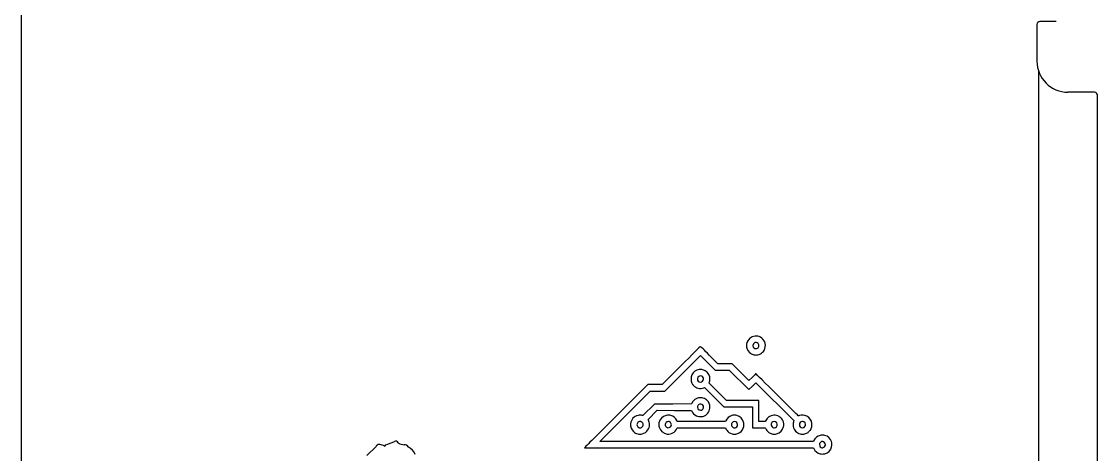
# Model space of a CAD drawing. Header units: millimetres. Extents: x -548 to 182, y -381 to 381.
# Drawn here: x -182.2 to 182.2, y -158.4 to -11.5 of the extents above; entities that cross this region are included whole.
import ezdxf

# ---------------------------------------------------------------- set-up
doc = ezdxf.new("R2010")
doc.units = ezdxf.units.MM

msp = doc.modelspace()

# ---------------------------------------------------------------- linework, layer by layer
at = {"color": 7, "linetype": 'Continuous', "lineweight": 25}
for p, q in [((-182.25, -375.5), (-182.25, 375.5)), ((161.75, -12.5), (161.75, -25)), ((168.25, -11.5), (162.75, -11.5)), ((162.25, -28.2), (162.25, -241.3)), ((181.25, -35.5), (172.25, -35.5)), ((182.25, -233), (182.25, -36.5)), ((35.66, -136.83), (47.75, -124.73)), ((47.75, -124.73), (52.74, -129.72)), ((53.68, -127.59), (50.72, -124.63)), ((41.24, -128.17), (34.75, -134.66)), ((52.74, -129.72), (57.53, -129.72)), ((58.48, -127.59), (53.68, -127.59)), ((57.53, -129.72), (64.17, -136.35)), ((64.17, -133.28), (58.48, -127.59)), ((29.89, -134.66), (19.19, -145.34)), ((34.75, -134.66), (29.89, -134.66)), ((50.66, -134.12), (50.73, -133.96)), ((56.59, -140.05), (50.66, -134.12)), ((65.33, -132.11), (64.17, -133.28)), ((65.34, -135.18), (66.53, -134)), ((66.53, -134), (79.4, -146.85)), ((13.68, -153.91), (30.76, -136.83)), ((30.76, -136.83), (35.66, -136.83)), ((48.87, -135.76), (49.13, -135.67)), ((49.13, -135.67), (55.68, -142.22)), ((64.17, -136.35), (65.34, -135.18)), ((32.19, -141.24), (28.27, -145.16)), ((38.45, -141.23), (32.19, -141.24)), ((44.71, -141.22), (38.45, -141.23)), ((44.8, -141.01), (44.71, -141.22)), ((67.56, -140.05), (56.59, -140.05)), ((67.56, -147.15), (67.56, -140.05)), ((28.27, -145.16), (28.06, -145.11)), ((30.02, -146.49), (33.14, -143.37)), ((33.14, -143.37), (38.92, -143.38)), ((38.92, -143.38), (44.71, -143.39)), ((44.71, -143.39), (44.8, -143.6)), ((55.68, -142.22), (65.42, -142.22)), ((65.42, -142.22), (65.42, -149.32)), ((30.13, -146.72), (30.02, -146.49)), ((39.79, -149.55), (39.89, -149.32)), ((39.89, -149.32), (56.25, -149.32)), ((56.24, -147.15), (48.06, -147.15)), ((56.34, -146.92), (56.24, -147.15)), ((56.25, -149.32), (56.33, -149.52)), ((65.42, -149.32), (69.72, -149.32)), ((69.71, -147.15), (67.56, -147.15)), ((69.85, -146.84), (69.71, -147.15)), ((69.72, -149.32), (69.78, -149.47)), ((79.4, -146.85), (79.35, -146.96)), ((-62.15, -155.62), (-65.32, -158.72)), ((-60.83, -154.91), (-61.21, -154.95)), ((-59.65, -155.3), (-60.83, -154.91)), ((-59.45, -155.44), (-59.65, -155.3)), ((-54.57, -154.49), (-54.65, -154.41)), ((-51.19, -155.82), (-51.27, -155.74)), ((86.04, -153.91), (13.68, -153.91)), ((47.26, -156.08), (86.04, -156.08)), ((86.16, -153.65), (86.04, -153.91)), ((86.04, -156.08), (86.16, -156.34))]:
    msp.add_line(p, q, dxfattribs=at)
for centre, radius, start, end in [((162.75, -12.5), 1, 90, 180), ((172.25, -25), 10.5, 180, 270), ((181.25, -36.5), 1, 0, 90), ((-61.22, -155.93), 0.979, 89.5792, 161.5728), ((-59.24, -155.14), 0.358, 234.3762, 18.7367), ((-62.82, -139.62), 15.9, 284.2713, 295.7189), ((-55.45, -154.61), 0.817, 13.9925, 125.5206), ((-51.22, -147.3), 7.93, 245.0122, 259.7561), ((-52.35, -156.27), 1.2, 26.3414, 103.6459), ((-53.49, -160.27), 5.01, 22.5553, 62.6758)]:
    msp.add_arc(centre, radius, start, end, dxfattribs=at)
for points in [[(64.5, -118.91), (63.91, -119.38), (63.48, -120.12), (63.36, -120.88)], [(66.28, -118.19), (65.54, -118.28), (65.04, -118.48), (64.5, -118.91)], [(68.04, -118.56), (67.52, -118.28), (66.81, -118.13), (66.28, -118.19)], [(69.6, -122.38), (70.07, -120.89), (69.42, -119.3), (68.04, -118.56)], [(47.75, -121.67), (47.74, -121.67), (44.81, -124.6), (41.24, -128.17)], [(50.72, -124.63), (49.1, -123), (47.76, -121.67), (47.75, -121.67)], [(63.36, -120.88), (63.29, -121.29), (63.33, -121.94), (63.44, -122.32)], [(63.44, -122.32), (63.79, -123.46), (64.71, -124.31), (65.89, -124.56)], [(66.21, -120.41), (65.29, -120.73), (65.24, -121.96), (66.12, -122.37)], [(66.12, -122.37), (66.52, -122.55), (67.01, -122.45), (67.3, -122.12)], [(66.95, -120.44), (66.71, -120.34), (66.43, -120.33), (66.21, -120.41)], [(67.3, -122.12), (67.79, -121.58), (67.61, -120.74), (66.95, -120.44)], [(67.2, -124.56), (67.79, -124.43), (68.35, -124.14), (68.79, -123.7)], [(68.79, -123.7), (69.2, -123.3), (69.44, -122.91), (69.6, -122.38)], [(65.89, -124.56), (66.21, -124.63), (66.86, -124.63), (67.2, -124.56)], [(47.26, -129.55), (46.23, -129.71), (45.32, -130.38), (44.86, -131.32)], [(48.53, -129.61), (48.21, -129.53), (47.59, -129.5), (47.26, -129.55)], [(50.89, -132.03), (50.58, -130.8), (49.72, -129.92), (48.53, -129.61)], [(66.53, -130.95), (66.51, -130.95), (65.97, -131.47), (65.33, -132.11)], [(73.74, -138.13), (69.79, -134.18), (66.54, -130.95), (66.53, -130.95)], [(44.86, -131.32), (44.61, -131.82), (44.55, -132.09), (44.55, -132.73)], [(44.55, -132.73), (44.55, -133.36), (44.61, -133.63), (44.84, -134.13)], [(44.84, -134.13), (45.02, -134.49), (45.15, -134.68), (45.43, -134.98)], [(46.71, -132.66), (46.68, -133.01), (46.77, -133.22), (47.01, -133.47)], [(48.18, -131.78), (47.52, -131.49), (46.76, -131.94), (46.71, -132.66)], [(47.01, -133.47), (47.24, -133.7), (47.45, -133.78), (47.75, -133.78)], [(47.75, -133.78), (48.31, -133.78), (48.75, -133.37), (48.79, -132.8)], [(48.79, -132.8), (48.82, -132.38), (48.57, -131.95), (48.18, -131.78)], [(50.73, -133.96), (50.77, -133.87), (50.83, -133.67), (50.88, -133.5)], [(50.88, -133.5), (50.97, -133.12), (50.98, -132.38), (50.89, -132.03)], [(45.43, -134.98), (46.29, -135.88), (47.66, -136.2), (48.87, -135.76)], [(80.99, -145.29), (80.94, -145.3), (79.18, -143.56), (73.74, -138.13)], [(46.3, -139.43), (45.67, -139.74), (45.07, -140.37), (44.8, -141.01)], [(47.12, -139.14), (46.88, -139.19), (46.53, -139.31), (46.3, -139.43)], [(46.76, -141.96), (46.52, -142.64), (47.04, -143.36), (47.75, -143.35)], [(46.97, -141.62), (46.88, -141.72), (46.79, -141.87), (46.76, -141.96)], [(48.18, -141.35), (47.73, -141.16), (47.3, -141.26), (46.97, -141.62)], [(47.84, -139.12), (47.53, -139.11), (47.21, -139.12), (47.12, -139.14)], [(48.69, -139.23), (48.43, -139.14), (48.34, -139.13), (47.84, -139.12)], [(48.74, -141.96), (48.67, -141.74), (48.39, -141.44), (48.18, -141.35)], [(48.52, -143), (48.79, -142.7), (48.87, -142.33), (48.74, -141.96)], [(50.06, -140.07), (49.67, -139.66), (49.26, -139.41), (48.69, -139.23)], [(49.11, -145.22), (50.29, -144.68), (51.03, -143.45), (50.96, -142.15)], [(50.96, -142.15), (50.91, -141.34), (50.62, -140.65), (50.06, -140.07)], [(19.19, -145.34), (13.31, -151.22), (8.49, -156.04), (8.49, -156.05)], [(26.64, -145.08), (25.24, -145.37), (24.23, -146.5), (24.09, -147.92)], [(28.06, -145.11), (27.71, -145.01), (27.04, -145), (26.64, -145.08)], [(36.16, -145.08), (34.92, -145.36), (33.93, -146.37), (33.7, -147.63)], [(37.75, -145.14), (37.33, -145.01), (36.61, -144.99), (36.16, -145.08)], [(39.73, -146.79), (39.33, -145.98), (38.64, -145.4), (37.75, -145.14)], [(44.8, -143.6), (45.09, -144.28), (45.69, -144.9), (46.39, -145.22)], [(46.39, -145.22), (46.91, -145.47), (47.49, -145.56), (48.07, -145.5)], [(47.75, -143.35), (48.06, -143.35), (48.3, -143.24), (48.52, -143)], [(48.07, -145.5), (48.48, -145.46), (48.74, -145.39), (49.11, -145.22)], [(58.38, -145.13), (57.44, -145.42), (56.72, -146.06), (56.34, -146.92)], [(59.26, -145.04), (58.74, -145.04), (58.66, -145.05), (58.38, -145.13)], [(60.12, -145.12), (59.88, -145.05), (59.77, -145.04), (59.26, -145.04)], [(62.38, -147.35), (62.05, -146.24), (61.23, -145.44), (60.12, -145.12)], [(72.58, -145.03), (71.39, -145.08), (70.34, -145.77), (69.85, -146.84)], [(74.37, -145.44), (73.81, -145.12), (73.27, -145), (72.58, -145.03)], [(75.52, -146.56), (75.32, -146.23), (74.72, -145.64), (74.37, -145.44)], [(81.3, -145.18), (81.16, -145.23), (81.02, -145.28), (80.99, -145.29)], [(83.74, -145.34), (83.03, -144.98), (82.05, -144.92), (81.3, -145.18)], [(85.51, -147.87), (85.38, -146.75), (84.74, -145.84), (83.74, -145.34)], [(24.09, -147.92), (23.99, -148.93), (24.36, -149.91), (25.1, -150.59)], [(26.83, -147.3), (26.46, -147.48), (26.25, -147.81), (26.25, -148.22)], [(26.25, -148.22), (26.25, -148.64), (26.46, -148.97), (26.84, -149.18)], [(27.29, -147.19), (27.08, -147.19), (27.01, -147.21), (26.83, -147.3)], [(26.84, -149.18), (26.98, -149.25), (27.06, -149.27), (27.29, -149.27)], [(27.69, -147.26), (27.59, -147.21), (27.46, -147.19), (27.29, -147.19)], [(27.29, -149.27), (27.53, -149.27), (27.6, -149.25), (27.75, -149.18)], [(28.23, -147.77), (28.1, -147.52), (27.95, -147.38), (27.69, -147.26)], [(27.75, -149.18), (28.11, -148.98), (28.34, -148.63), (28.34, -148.23)], [(28.34, -148.23), (28.34, -148.04), (28.32, -147.96), (28.23, -147.77)], [(29.97, -150.02), (30.33, -149.48), (30.49, -148.92), (30.49, -148.22)], [(30.49, -148.22), (30.49, -147.65), (30.39, -147.19), (30.13, -146.72)], [(33.7, -147.63), (33.61, -148.08), (33.64, -148.71), (33.76, -149.13)], [(33.76, -149.13), (34.14, -150.38), (35.16, -151.25), (36.47, -151.43)], [(36, -147.64), (35.78, -147.93), (35.75, -148.34), (35.92, -148.69)], [(35.92, -148.69), (36.25, -149.34), (37.08, -149.48), (37.59, -148.97)], [(36.87, -147.19), (36.49, -147.19), (36.25, -147.32), (36, -147.64)], [(37.31, -147.29), (37.14, -147.21), (37.06, -147.19), (36.87, -147.19)], [(37.89, -148.24), (37.9, -147.8), (37.7, -147.49), (37.31, -147.29)], [(37.59, -148.97), (37.81, -148.76), (37.89, -148.55), (37.89, -148.24)], [(39.87, -147.11), (39.87, -147.09), (39.81, -146.95), (39.73, -146.79)], [(48.06, -147.15), (42.02, -147.15), (39.87, -147.14), (39.87, -147.11)], [(58.82, -147.3), (58.45, -147.48), (58.24, -147.81), (58.24, -148.22)], [(58.24, -148.22), (58.24, -148.64), (58.45, -148.97), (58.83, -149.18)], [(59.71, -147.27), (59.43, -147.15), (59.1, -147.15), (58.82, -147.3)], [(58.83, -149.18), (58.97, -149.25), (59.05, -149.27), (59.28, -149.27)], [(59.28, -149.27), (59.52, -149.27), (59.59, -149.25), (59.74, -149.18)], [(60.24, -147.81), (60.13, -147.57), (59.94, -147.38), (59.71, -147.27)], [(59.74, -149.18), (60.25, -148.91), (60.47, -148.31), (60.24, -147.81)], [(61.1, -150.9), (61.77, -150.44), (62.27, -149.67), (62.44, -148.87)], [(62.44, -148.87), (62.52, -148.5), (62.49, -147.69), (62.38, -147.35)], [(71.74, -147.95), (71.6, -148.42), (71.84, -148.93), (72.3, -149.18)], [(73.18, -147.27), (72.62, -147.01), (71.91, -147.34), (71.74, -147.95)], [(72.3, -149.18), (72.45, -149.25), (72.52, -149.27), (72.76, -149.27)], [(72.76, -149.27), (73.07, -149.27), (73.22, -149.21), (73.46, -149)], [(73.46, -149), (74.02, -148.51), (73.87, -147.59), (73.18, -147.27)], [(73.53, -151.36), (74.72, -151.06), (75.66, -150.09), (75.9, -148.9)], [(75.9, -147.58), (75.83, -147.24), (75.69, -146.86), (75.52, -146.56)], [(75.9, -148.9), (75.98, -148.55), (75.98, -147.93), (75.9, -147.58)], [(79.23, -147.35), (79.11, -147.73), (79.07, -148.44), (79.16, -148.86)], [(79.16, -148.86), (79.28, -149.48), (79.57, -150.02), (80, -150.46)], [(79.35, -146.96), (79.33, -147.02), (79.27, -147.19), (79.23, -147.35)], [(81.58, -147.49), (81.17, -147.9), (81.16, -148.55), (81.57, -148.96)], [(81.57, -148.96), (82, -149.38), (82.61, -149.39), (83.04, -148.98)], [(82.33, -147.19), (81.98, -147.19), (81.81, -147.26), (81.58, -147.49)], [(82.78, -147.3), (82.6, -147.21), (82.53, -147.19), (82.33, -147.19)], [(83.04, -148.98), (83.57, -148.48), (83.44, -147.63), (82.78, -147.3)], [(84.99, -150.05), (85.4, -149.44), (85.6, -148.61), (85.51, -147.87)], [(25.1, -150.59), (25.51, -150.97), (25.98, -151.22), (26.53, -151.36)], [(26.53, -151.36), (26.96, -151.46), (27.62, -151.47), (28.06, -151.36)], [(28.06, -151.36), (28.84, -151.16), (29.52, -150.69), (29.97, -150.02)], [(36.47, -151.43), (37.84, -151.61), (39.24, -150.82), (39.79, -149.55)], [(56.33, -149.52), (56.51, -149.97), (56.97, -150.54), (57.4, -150.85)], [(57.4, -150.85), (57.68, -151.05), (58.13, -151.27), (58.48, -151.36)], [(58.48, -151.36), (58.89, -151.46), (59.62, -151.46), (60.05, -151.36)], [(60.05, -151.36), (60.39, -151.28), (60.85, -151.07), (61.1, -150.9)], [(69.78, -149.47), (69.95, -149.94), (70.43, -150.53), (70.87, -150.85)], [(70.87, -150.85), (71.15, -151.05), (71.61, -151.27), (71.95, -151.36)], [(71.95, -151.36), (72.36, -151.46), (73.09, -151.47), (73.53, -151.36)], [(80, -150.46), (80.46, -150.93), (80.95, -151.21), (81.55, -151.36)], [(81.55, -151.36), (81.98, -151.47), (82.71, -151.46), (83.12, -151.36)], [(83.12, -151.36), (83.46, -151.27), (83.92, -151.05), (84.2, -150.85)], [(84.2, -150.85), (84.45, -150.67), (84.82, -150.29), (84.99, -150.05)], [(88.28, -151.87), (87.32, -152.13), (86.56, -152.76), (86.16, -153.65)], [(89.89, -151.87), (89.46, -151.76), (88.7, -151.76), (88.28, -151.87)], [(92.13, -153.94), (91.78, -152.92), (90.95, -152.16), (89.89, -151.87)], [(8.49, -156.05), (8.48, -156.07), (25.93, -156.08), (47.26, -156.08)], [(86.16, -156.34), (86.57, -157.22), (87.32, -157.86), (88.26, -158.11)], [(88.77, -153.99), (88.15, -154.22), (87.86, -154.86), (88.14, -155.43)], [(88.14, -155.43), (88.26, -155.69), (88.41, -155.84), (88.68, -155.96)], [(88.68, -155.96), (88.86, -156.04), (88.92, -156.05), (89.13, -156.04)], [(89.57, -154.07), (89.35, -153.95), (88.98, -153.91), (88.77, -153.99)], [(89.13, -156.04), (90.2, -155.97), (90.51, -154.58), (89.57, -154.07)], [(89.83, -158.13), (91, -157.84), (91.92, -156.93), (92.2, -155.79)], [(92.2, -155.79), (92.35, -155.19), (92.32, -154.51), (92.13, -153.94)], [(88.26, -158.11), (88.63, -158.21), (89.47, -158.22), (89.83, -158.13)]]:
    msp.add_open_spline(points, degree=3, dxfattribs=at)

doc.saveas('drawing.dxf')
